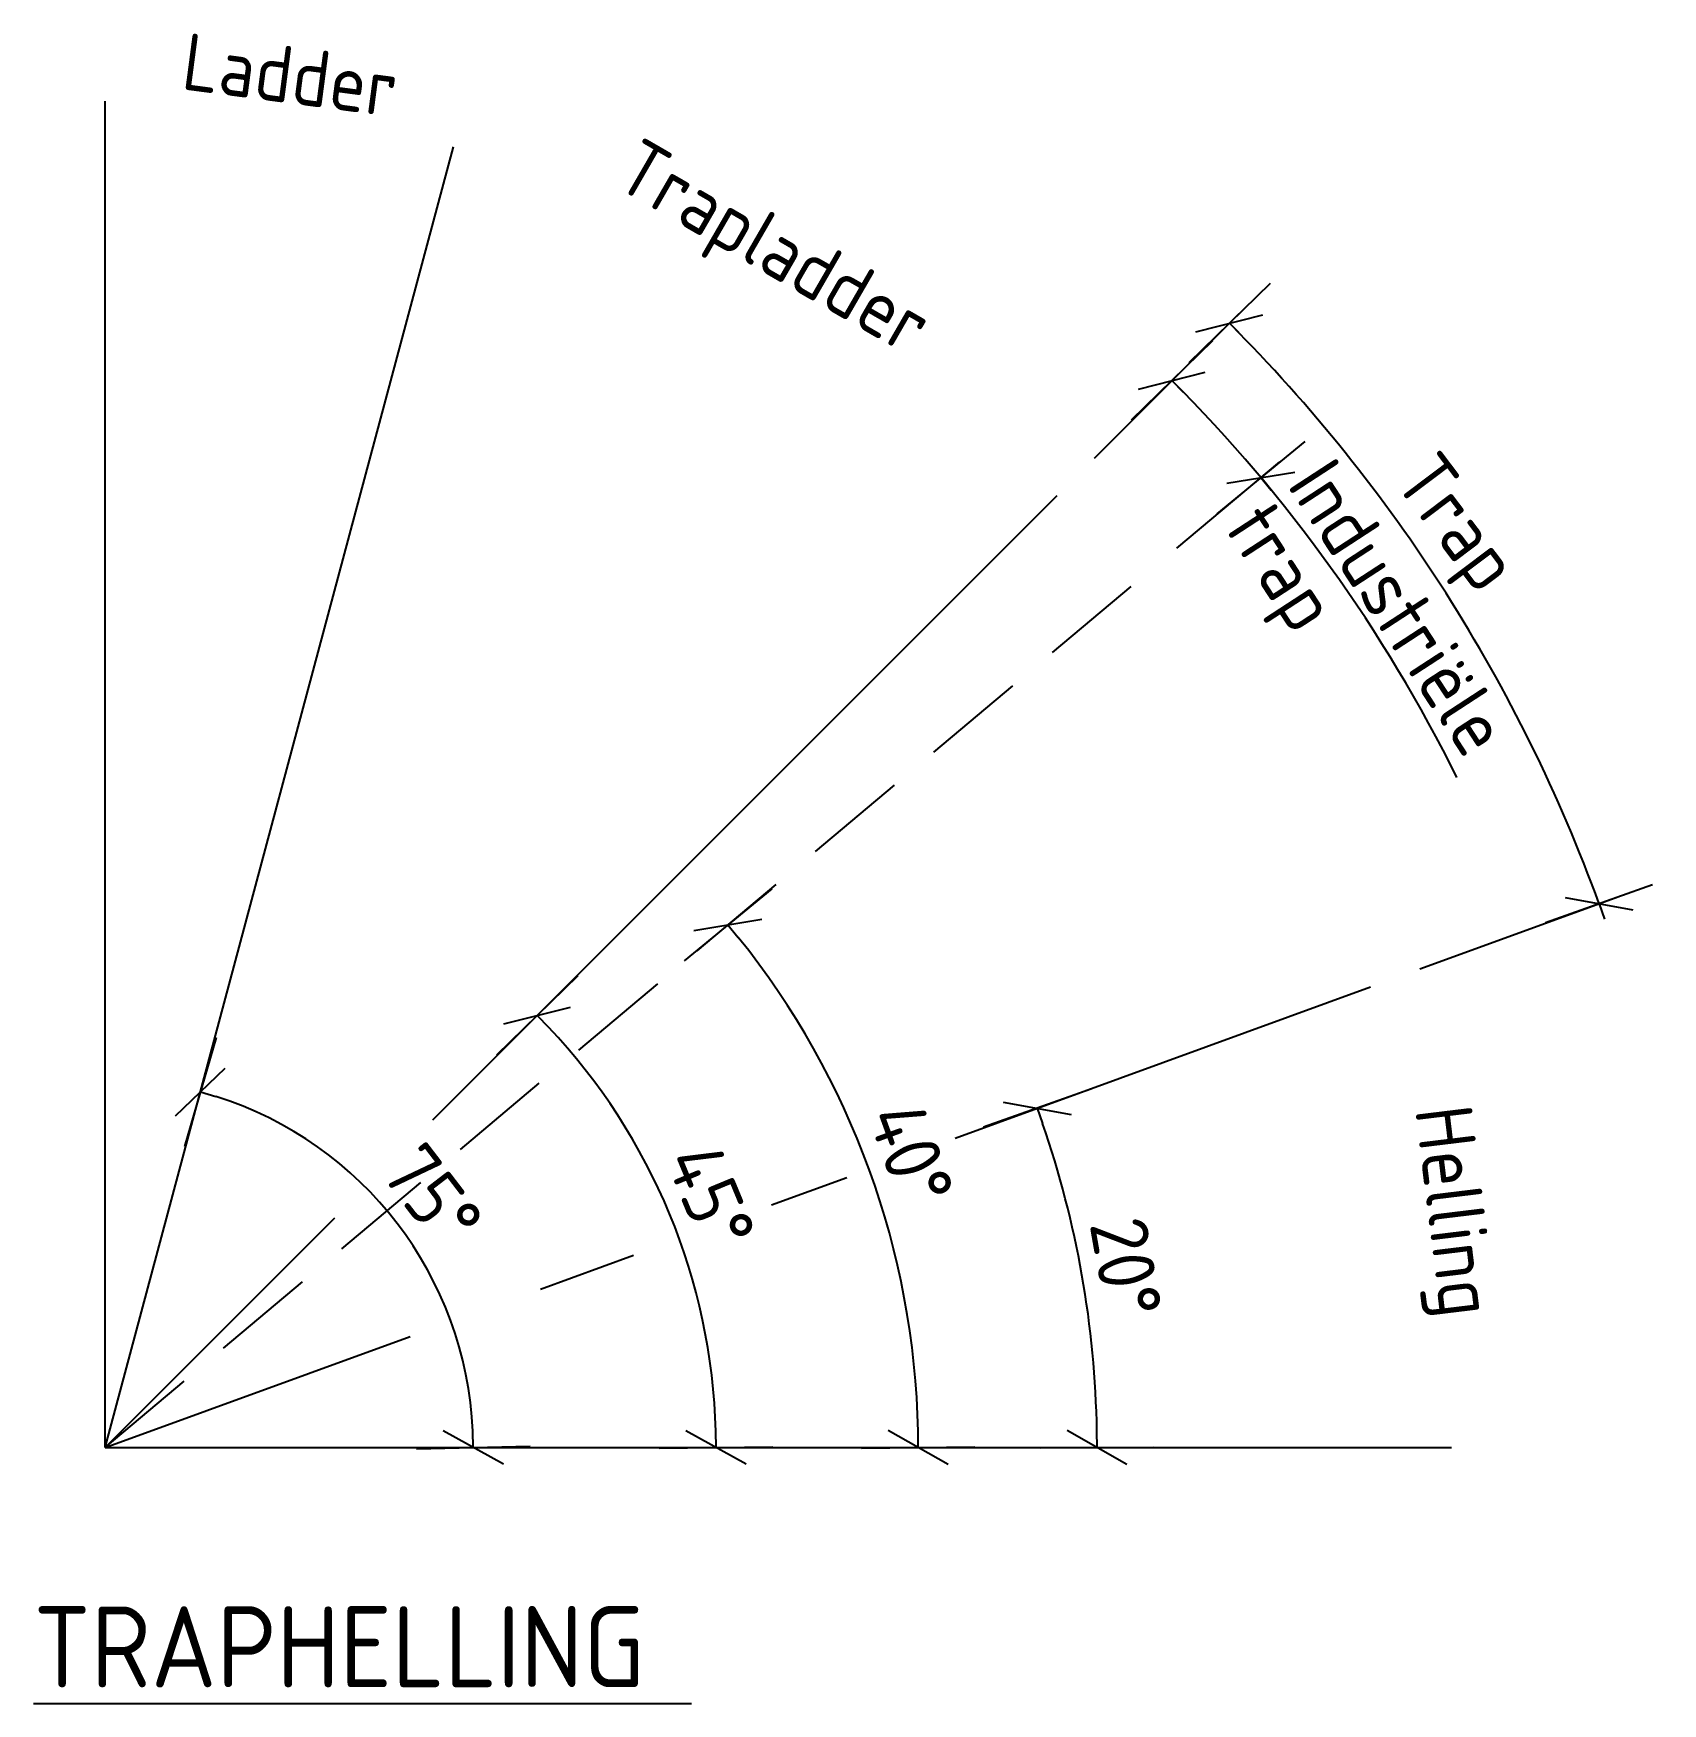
# Model space of a CAD drawing. Header units: millimetres. Extents: x 7741 to 9749, y 1093 to 3151.
import ezdxf

# ---------------------------------------------------------------- set-up
doc = ezdxf.new("R2010")
doc.units = ezdxf.units.MM
doc.header["$LTSCALE"] = 20
doc.linetypes.add('HIDDEN', pattern=[9.525, 6.35, -3.175])
for name, color, linetype in [('S-0200-maat', 7, 'Continuous'), ('S-0300-TEKST-35', 2, 'Continuous'), ('S-0300-tekst-50', 6, 'Continuous')]:
    doc.layers.add(name, color=color, linetype=linetype)
doc.styles.get("Standard").update_dxf_attribs({"font": 'isocp.shx'})
doc.dimstyles.new('STIJL A', dxfattribs={"dimtxt": 70, "dimasz": 20, "dimexe": 50, "dimexo": 50, "dimgap": 20, "dimtad": 1, "dimdec": 0, "dimdsep": 46, "dimtxsty": 'Standard', "dimblk": 'MAATPUNT', "dimcen": 2.5, "dimse1": 1, "dimse2": 1, "dimclrt": 2, "dimadec": 0, "dimazin": 0, "dimtfac": 1, "dimtdec": 0, "dimtmove": 0, "dimatfit": 3, "dimldrblk": 'DOT', "dimfxl": 1, "dimtvp": 1, "dimarcsym": 0})

# ---------------------------------------------------------------- blocks, each defined once
blk = doc.blocks.new('_Oblique')
at = {"color": 0, "linetype": 'ByBlock', "lineweight": -2}
blk.add_line((-0.5, -0.5), (0.5, 0.5), dxfattribs=at)
blk = doc.blocks.new('MAATPUNT')
for p, q in [((0, -3.5), (0, 3.5)), ((0, 0), (-1, 0))]:
    blk.add_line(p, q)
at = {"xscale": 3.000000000000007, "yscale": 3, "zscale": 3, "rotation": 195.0000000102671}
blk.add_blockref('_Oblique', (0, 0), dxfattribs=at)
blk = doc.blocks.new('*D24')
at = {"layer": 'Defpoints', "color": 0}
for p in [(8129.8, 2529.6), (8240.6, 1600.3), (7829.4, 1408.6), (7829.4, 1408.6), (9392.5, 1408.6)]:
    blk.add_point(p, dxfattribs=at)
at = {"layer": 'S-0200-maat', "color": 0, "lineweight": -2}
blk.add_arc((7829.4, 1408.6), 453.7, 2.5261, 72.4739, dxfattribs=at)
at = {"layer": 'S-0200-maat', "color": 0, "lineweight": -2, "xscale": 20, "yscale": 20, "zscale": 20}
for p, rotation in [((7946.8, 1846.8), 163.7369639599973), ((8283.1, 1408.6), 271.2630360400028)]:
    blk.add_blockref('MAATPUNT', p, dxfattribs=dict(at, rotation=rotation))
at = {"layer": 'S-0200-maat', "color": 2, "insert": (8232.9, 1718.3), "char_height": 70, "attachment_point": 5, "rotation": 307.5}
blk.add_mtext('75°', dxfattribs=at)
blk = doc.blocks.new('_dot')
at = {"color": 0, "linetype": 'ByBlock', "lineweight": -2}
blk.add_line((-0.5, 0), (-1, 0), dxfattribs=at)
at = {"color": 0, "linetype": 'ByBlock', "const_width": 0.5}
blk.add_lwpolyline([(-0.25, 0, 1), (0.25, 0, 1)], format="xyb", close=True, dxfattribs=at)
blk = doc.blocks.new('*D23')
at = {"layer": 'Defpoints', "color": 0}
for p in [(9002.8, 2582), (8233.1, 1812.3), (8556.6, 1603.5), (7829.4, 1408.6), (9488.9, 1408.6)]:
    blk.add_point(p, dxfattribs=at)
at = {"layer": 'S-0200-maat', "color": 0, "lineweight": -2}
blk.add_arc((7829.4, 1408.6), 752.9, 1.5221, 43.4779, dxfattribs=at)
at = {"layer": 'S-0200-maat', "color": 0, "lineweight": -2, "xscale": 20, "yscale": 20, "zscale": 20}
for p, rotation in [((8361.8, 1941), 134.2389545904672), ((8582.3, 1408.6), 270.7610454095329)]:
    blk.add_blockref('MAATPUNT', p, dxfattribs=dict(at, rotation=rotation))
at = {"layer": 'S-0200-maat', "color": 2, "insert": (8575.8, 1717.8), "char_height": 70, "attachment_point": 5, "rotation": 292.5}
blk.add_mtext('45°', dxfattribs=at)
blk = doc.blocks.new('*D26')
at = {"layer": 'Defpoints', "color": 0}
for p in [(9388.8, 1976.2), (8650.8, 1707.6), (9043.6, 1550.5), (7829.4, 1408.6), (9488.9, 1408.6)]:
    blk.add_point(p, dxfattribs=at)
at = {"layer": 'S-0200-maat', "color": 0, "lineweight": -2}
blk.add_arc((7829.4, 1408.6), 1222.5, 0.9374, 19.0626, dxfattribs=at)
at = {"layer": 'S-0200-maat', "color": 0, "lineweight": -2, "xscale": 20, "yscale": 20, "zscale": 20}
for p, rotation in [((8978.1, 1826.7), 109.5313049438347), ((9051.9, 1408.6), 270.4686950561653)]:
    blk.add_blockref('MAATPUNT', p, dxfattribs=dict(at, rotation=rotation))
at = {"layer": 'S-0200-maat', "color": 2, "insert": (9087.5, 1630.4), "char_height": 70, "attachment_point": 5, "rotation": 280}
blk.add_mtext('20°', dxfattribs=at)
blk = doc.blocks.new('*D27')
at = {"layer": 'Defpoints', "color": 0}
for p in [(9100.6, 2475.3), (8804.5, 1639.7), (7829.4, 1408.6), (7829.4, 1408.6), (9488.9, 1408.6)]:
    blk.add_point(p, dxfattribs=at)
at = {"layer": 'S-0200-maat', "color": 0, "lineweight": -2}
blk.add_arc((7829.4, 1408.6), 1002.1, 1.1435, 38.8565, dxfattribs=at)
at = {"layer": 'S-0200-maat', "color": 0, "lineweight": -2, "xscale": 20, "yscale": 20, "zscale": 20}
for p, rotation in [((8597, 2052.8), 129.4282335650229), ((8831.5, 1408.6), 270.5717664349771)]:
    blk.add_blockref('MAATPUNT', p, dxfattribs=dict(at, rotation=rotation))
at = {"layer": 'S-0200-maat', "color": 2, "insert": (8822.7, 1770.2), "char_height": 70, "attachment_point": 5, "rotation": 290}
blk.add_mtext('40°', dxfattribs=at)

msp = doc.modelspace()

# ---------------------------------------------------------------- linework, layer by layer
at = {"layer": 'S-0200-maat'}
for p, q in [((7829.4, 1408.6), (7829.4, 3068.1)), ((7829.4, 1408.6), (8258.9, 3011.6)), ((9048.7, 2627.9), (9227.2, 2806.4)), ((9150.3, 2517), (9277, 2623.3)), ((9449.7, 1998.4), (9695.1, 2087.7)), ((7829.4, 1408.6), (9488.9, 1408.6))]:
    msp.add_line(p, q, dxfattribs=at)
at = {"layer": 'S-0200-maat', "color": 4}
for p, q in [((8233.1, 1812.3), (9002.8, 2582)), ((8876.9, 1789.9), (9388.8, 1976.2)), ((8650.8, 1707.6), (8743.6, 1741.4)), ((7829.4, 1408.6), (8112.3, 1691.5)), ((8365.9, 1603.9), (8480.5, 1645.6)), ((7829.4, 1408.6), (8205.3, 1545.4))]:
    msp.add_line(p, q, dxfattribs=at)
at = {"layer": 'S-0200-maat', "linetype": 'HIDDEN'}
msp.add_line((7829.4, 1408.6), (9100.6, 2475.3), dxfattribs=at)
at = {"layer": 'S-0200-maat'}
for radius, start in [(1959.5, 20), (1859.5, 26.365)]:
    msp.add_arc((7829.4, 1408.6), radius, start, 45, dxfattribs=at)

# ---------------------------------------------------------------- block references
at = {"layer": 'S-0200-maat', "yscale": 20, "zscale": 20}
for p, xscale, rotation in [((9215, 2794.2), 19.99999999999997, 134.2389545904672), ((9144.2, 2723.5), 20.00000000000013, 134.2389545904676), ((9253.8, 2603.9), 20.00000000000008, 129.4282335650231), ((9670.7, 2078.8), 19.9999999999999, 109.5313049438341)]:
    msp.add_blockref('MAATPUNT', p, dxfattribs=dict(at, xscale=xscale, rotation=rotation))

# ---------------------------------------------------------------- texts
at = {"layer": 'S-0300-TEKST-35'}
for s, rotation, p in [('Ladder', 352.5, (7921.6, 3082.9)), ('Trapladder', 330, (8454.7, 2964.4)), ('Trap', 306.992, (9416.1, 2599.6)), ('Industriële', 303.0821, (9284.7, 2595.2)), ('trap', 303.0821, (9208.1, 2541.9)), ('Helling', 276.9344, (9443.8, 1825.5))]:
    msp.add_text(s, height=70, rotation=rotation, dxfattribs=at).set_placement(p)
at = {"layer": 'S-0300-tekst-50'}
msp.add_text('%%UTRAPHELLING ', height=100, dxfattribs=at).set_placement((7741, 1113))

# ---------------------------------------------------------------- dimensions: what is measured, and where the dimension line sits
at = {"layer": 'S-0200-maat'}
for base, line1, line2, picture, middle in [((8556.6, 1603.5), ((7829.4, 1408.6), (9488.9, 1408.6)), ((8233.1, 1812.3), (9002.8, 2582)), '*D23', (8575.8, 1717.8)), ((8240.6, 1600.3), ((7829.4, 1408.6), (9392.5, 1408.6)), ((7829.4, 1408.6), (8129.8, 2529.6)), '*D24', (8232.9, 1718.3)), ((8804.5, 1639.7), ((7829.4, 1408.6), (9488.9, 1408.6)), ((7829.4, 1408.6), (9100.6, 2475.3)), '*D27', (8822.7, 1770.2)), ((9043.6, 1550.5), ((7829.4, 1408.6), (9488.9, 1408.6)), ((8650.8, 1707.6), (9388.8, 1976.2)), '*D26', (9087.5, 1630.4))]:
    dim = msp.add_angular_dim_2l(base=base, line1=line1, line2=line2, dimstyle='STIJL A', dxfattribs=at)
    dim.commit()
    dim.dimension.update_dxf_attribs({"geometry": picture, "text_midpoint": middle})

doc.saveas('drawing.dxf')
